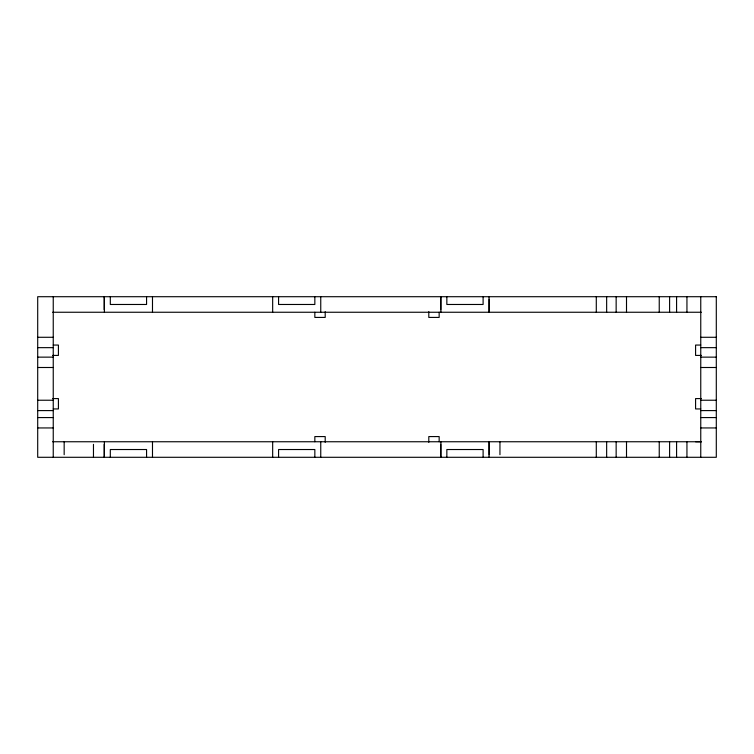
<?xml version="1.0" encoding="UTF-8"?>
<svg xmlns="http://www.w3.org/2000/svg" width="754" height="754" viewBox="0 0 754 754"><rect width="100%" height="100%" fill="white"/><g stroke="black" fill="none" stroke-linecap="round" stroke-linejoin="round"><path stroke-width="1.13" d="M52.667 312.25L701.333 312.25M37.7 337.283L53.242 337.283M700.758 337.283L716.3 337.283M53.242 345.059L58.416 345.059L58.416 355.417L52.667 355.417M700.758 345.059L695.584 345.059L695.584 355.417L701.333 355.417M37.7 347.651L53.242 347.651M700.758 347.651L716.3 347.651M37.7 357.142L53.242 357.142M700.758 357.142L716.3 357.142M37.7 367.5L53.242 367.5M700.758 367.5L716.3 367.5M52.667 398.583L58.416 398.583L58.416 408.941L53.242 408.941M701.333 398.583L695.584 398.583L695.584 408.941L700.758 408.941M37.7 400.233L53.242 400.233M700.758 400.233L716.3 400.233M37.7 410.591L53.242 410.591M700.758 410.591L716.3 410.591M37.7 417.575L53.242 417.575M700.758 417.575L716.3 417.575M37.7 427.942L53.242 427.942M700.758 427.942L716.3 427.942M52.667 441.75L701.333 441.75L695.584 441.75M700.758 296.708L700.758 457.292M686.941 296.708L686.941 312.25M686.941 441.75L686.941 457.292M676.583 296.708L676.583 312.25M676.583 441.75L676.583 457.292M669.599 296.708L669.599 312.25M669.599 441.75L669.599 457.292M659.241 296.708L659.241 312.25M659.241 441.75L659.241 457.292M626.508 296.708L626.508 312.25M626.508 441.75L626.508 457.292M616.15 296.708L616.15 312.25M616.15 441.75L616.15 457.292M606.65 296.708L606.65 312.25M606.65 441.75L606.65 457.292M596.291 296.708L596.291 312.25M596.291 441.75L596.291 457.292M499.949 441.75L499.949 454.7M489.233 299.3L489.233 312.25M489.233 441.75L489.233 454.7M489.016 296.708L489.016 312.25M489.016 441.75L489.016 457.292M483.107 296.708L483.107 304.475L446.849 304.475L446.849 296.708M483.107 457.292L483.107 449.525L446.849 449.525L446.849 457.292M440.93 296.708L440.93 312.25M440.93 441.75L440.93 457.292M440.713 296.708L440.713 309.658M440.713 444.342L440.713 457.292M439.158 312.25L439.158 317.425L428.8 317.425L428.8 311.675M439.158 441.75L439.158 436.575L428.8 436.575L428.8 442.325M325.2 311.675L325.2 317.425L314.842 317.425L314.842 312.25M325.2 442.325L325.2 436.575L314.842 436.575L314.842 441.75M320.752 296.708L320.752 312.25M320.752 441.75L320.752 457.292M314.842 296.708L314.842 304.475L278.575 304.475L278.575 296.708M314.842 457.292L314.842 449.525L278.575 449.525L278.575 457.292M272.665 296.708L272.665 312.25M272.665 441.75L272.665 457.292M152.487 296.708L152.487 312.25M152.487 441.75L152.487 457.292M146.568 296.708L146.568 304.475L110.31 304.475L110.31 296.708M146.568 457.292L146.568 449.525L110.31 449.525L110.31 457.292M104.391 296.708L104.391 312.25M104.391 441.75L104.391 457.292M104.175 296.708L104.175 309.658M104.175 444.342L104.175 457.292M93.468 444.342L93.468 457.292M64.165 441.75L64.165 454.7M53.242 296.708L53.242 457.292M716.3 296.708L37.7 296.708L37.7 457.292L716.3 457.292L716.3 296.708"/></g></svg>
